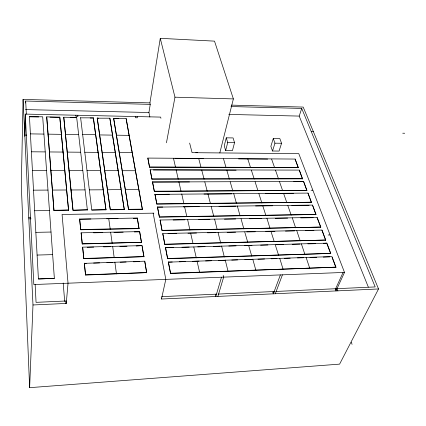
<?xml version="1.0" encoding="UTF-8"?>
<svg xmlns="http://www.w3.org/2000/svg" width="426" height="426" viewBox="0 0 426 426"><rect width="100%" height="100%" fill="white"/><g stroke="black" fill="none" stroke-linecap="round" stroke-linejoin="round"><path stroke-width="0.64" d="M149.888 117.049L148.935 112.517L150.245 104.37L149.925 102.89L23.068 99.418L21.3 185.523L29.628 387.671L339.607 364.129L378.538 288.956L303.2 107.086L231.409 105.121M160.937 118.306L160.666 117.097L25.267 114.099L24.777 135.085L26.758 135.117M24.836 136.352L25.331 115.366M25.635 103.001L25.677 101.026L150.245 104.37M29.437 116.745L42.685 116.777L54.363 278.37L38.42 278.961L29.442 116.495M30.384 133.881L43.91 134.083M31.38 151.794L45.204 151.912M32.419 170.533L46.551 170.56M33.505 190.161L47.968 190.087M34.644 210.748L49.453 210.561M35.837 232.351L51.008 232.042M29.628 387.671L32.988 304.973L23.068 99.418M37.099 255.062L52.643 254.62M38.42 278.961L54.363 278.37M46.711 116.862L53.948 210.503L68.57 210.071L59.784 117.139L46.711 116.862L53.948 210.503M48.021 134.147L61.371 134.35M49.4 151.949L63.048 152.066M50.848 170.57L64.8 170.597M52.361 190.065L66.632 189.991L59.784 117.139M87.389 210.087L76.675 117.501L63.762 117.225L72.984 210.263L87.415 209.837L72.984 210.263M65.428 134.408L78.618 134.611M67.191 152.103L80.663 152.22M69.033 170.602L82.804 170.629M76.675 117.501L70.199 117.613M70.966 189.969L85.046 189.9M80.583 117.832L93.363 117.858L105.973 209.853L91.766 210.029L80.605 117.587M65.833 303.552L66.057 300.985L36.061 302.348L35.14 284.44M32.988 304.973L66.259 303.434L68.032 283.199L62.074 214.438L153.839 213.154M82.623 134.669L95.674 134.616L105.973 209.853M84.758 152.252L98.055 152.37M79.625 219.177L137.305 218.021L139.046 228.629L80.748 229.779L79.625 219.177L90.876 219.001M80.748 229.779L79.646 218.927M86.989 170.64L100.579 170.666M81.121 232.82L82.261 244.007L141.485 242.293L139.643 231.6L81.121 232.82L82.261 244.007M95.557 134.222L93.363 117.858M82.644 247.16L83.821 258.704L143.956 256.638L142.055 245.61L82.644 247.16L83.821 258.704M89.322 189.879L103.214 189.804M97.219 118.183L109.849 118.21L124.301 209.624L110.286 209.8L97.219 118.183L98.544 118.215M84.316 263.359L144.739 261.181L146.704 272.597L85.557 275.058L84.316 263.359L86.308 263.295M99.604 134.925L112.464 135.122M91.766 210.029L106.005 209.603M85.557 275.058L84.343 263.108M102.096 152.407L115.233 152.519M109.849 118.21L121.176 189.469L107.432 189.783M104.705 170.672L118.119 170.698M113.651 118.534L126.133 118.556L142.39 209.395L128.561 209.571L113.651 118.534L118.891 118.646M116.378 135.18L129.078 135.372M108.752 218.719L110.212 229.199M110.286 209.8L97.24 117.938M119.221 152.551L132.188 152.668L126.133 118.556M110.664 232.452L112.176 243.262M122.193 170.709L135.436 170.73M114.2 257.783L112.677 246.377M125.303 189.692L138.833 189.623M116.452 273.934L114.876 262.134M128.561 209.571L113.678 118.29M149.925 102.89L160.272 38.329L214.512 41.136L233.373 98.917L219.821 152.913M139.046 228.629L137.305 218.021M147.838 158.078L149.563 167.232L298.291 167.487L295.106 159.058L147.838 158.078L149.563 167.232M150.149 169.756L151.922 179.165L302.551 178.755L299.281 170.096L150.149 169.756L151.922 179.165M141.443 242.532L139.643 231.6M152.481 182.014L303.568 181.439L306.928 190.331L154.35 191.455L152.481 182.014L189.522 181.929M142.055 245.61L136.139 246.01M154.35 191.455L152.529 181.769M154.931 194.384L307.971 193.09L311.427 202.238L156.848 204.107L154.931 194.384L169.298 194.283M166.454 142.79L174.969 97.181L160.272 38.329M144.739 261.181L146.656 272.842M156.848 204.107L154.973 194.139M157.45 207.121L312.498 205.076L316.055 214.48L159.425 217.143L157.45 207.121L162.743 207.063M159.425 217.143L157.492 206.882M160.091 220.008L162.082 230.578L320.815 227.079L317.157 217.398L160.091 220.008L162.082 230.578M173.52 158.488L175.544 167.317M162.764 233.539L164.819 244.428L325.72 240.046L321.95 230.083L162.764 233.539L164.819 244.428M176.172 170.054L178.249 179.133M178.899 181.95L181.039 191.295M165.474 247.74L326.886 243.139L330.762 253.401L167.647 258.726L165.474 247.74L173.382 247.522M167.647 258.726L165.528 247.495M168.323 262.139L331.966 256.585L335.965 267.161L170.565 273.481L168.323 262.139L172.242 262.011M378.538 288.956L161.481 299.02L165.81 279.381L153.142 213.165M183.91 203.82L181.753 193.958M184.591 206.807L186.865 216.717M170.565 273.481L168.376 261.894M198.75 158.658L201.024 167.402M201.727 170.112L204.065 179.101M189.911 230.003L187.626 219.55M190.635 233.171L193.047 243.699M204.794 181.891L207.196 191.146M193.798 246.968L196.285 257.831M207.947 194.016L210.423 203.537M226.265 137.832L224.241 145.804L225.647 150.548L232.447 150.612L234.55 142.662L233.086 137.933L226.265 137.832L227.697 142.577L225.647 150.548M197.057 261.202L199.629 272.406M211.19 206.493L213.74 216.296M223.501 158.818L226.02 167.482M226.797 170.166L229.385 179.074M217.159 229.444L214.592 219.102M230.184 181.833L232.846 190.997M220.679 242.985L218.037 232.34M247.794 158.978L250.536 167.562M236.403 203.261L233.736 193.601M224.31 256.953L221.589 245.983M251.388 170.219L254.21 179.042M221.499 277.209L215.79 296.501L215.375 294.776L216.424 294.728M240.072 215.891L237.325 205.95M217.888 296.405L223.65 277.124L223.208 275.393M255.089 181.78L257.991 190.848M228.059 271.362L225.248 260.052M243.848 228.89L241.015 218.666M273.274 138.525L270.867 146.342L272.512 151.006L279.073 151.07L281.565 143.269L279.85 138.62L273.274 138.525L274.951 143.184L272.512 151.006M244.748 231.994L247.735 242.287M258.891 193.66L261.878 202.994M271.628 159.138L274.6 167.636M248.662 245.482L251.745 256.095M262.805 205.886L265.877 215.487M275.521 170.272L278.572 179.011M368.336 287.108L299.206 116.085L301.725 108.433L230.993 106.532M279.515 181.721L282.651 190.704M269.993 228.352L266.905 218.234M255.877 270.334L252.778 259.157M295.106 159.058L298.211 167.716M283.625 193.489L286.852 202.728M270.973 231.419L274.232 241.606M299.281 170.096L302.471 178.984M287.848 205.593L291.171 215.098M275.244 244.764L278.604 255.254M306.842 190.56L303.568 181.439M307.971 193.09L311.342 202.467M295.612 227.825L292.284 217.814M280.388 274.914L273.295 293.839L272.784 292.151L274.291 292.087M283.104 269.328L279.728 258.284M275.297 293.743L282.438 274.829M312.498 205.076L315.746 214.124M300.192 240.935L296.762 230.631M304.904 254.434L301.368 243.826M321.95 230.083L325.624 240.275M309.761 268.348L306.118 257.426M326.886 243.139L323.52 243.459M189.639 143.088L192.073 152.678L298.764 153.621L344.501 272.411L335.976 290.931L335.368 289.297L343.042 272.555M161.71 296.634L216.738 294.132M218.064 294.073L274.419 291.512M275.744 291.453L375.189 286.932L301.725 108.433M335.368 289.297L337.275 289.206L337.882 290.841M344.501 272.411L33.814 284.536L25.267 114.099M85.583 274.813L146.704 272.597M170.618 273.236L335.965 267.161M167.7 258.481L330.762 253.401M93.603 263.06L99.578 262.869M106.878 262.634L112.847 262.443M120.148 262.208L126.117 262.022M133.413 261.788L139.387 261.596M179.426 261.777L185.305 261.585M192.488 261.351L199.022 261.138M205.561 260.925L211.445 260.733M218.639 260.499L224.523 260.307M231.733 260.073L237.628 259.881M244.838 259.647L251.388 259.434M257.959 259.221L264.53 259.008M271.101 258.79L277.017 258.598M284.264 258.364L290.197 258.172M297.454 257.932L303.392 257.741M310.006 257.528L316.63 257.309M323.254 257.096L329.884 256.878M83.847 258.454L143.956 256.638M87.192 247.288L93.715 247.117M103.507 246.862L110.685 246.675M119.823 246.436L127.001 246.249M181.939 247.293L189.187 247.096M197.76 246.862L205.018 246.665M213.602 246.436L220.199 246.255M228.805 246.02L236.084 245.823M244.689 245.594L251.984 245.392M260.627 245.163L267.933 244.961M276.549 244.732L283.705 244.535M292.167 244.306L299.979 244.093M307.822 243.88L315.671 243.667M82.287 243.757L141.485 242.293M164.873 244.189L325.72 240.046M328.19 235.003L330.081 234.955M168.036 233.666L176.678 233.48M187.978 233.23L196.492 233.043M207.558 232.804L216.019 232.617M227.117 232.378L235.605 232.191M246.713 231.952L255.238 231.765M265.728 231.536L274.93 231.334M285.473 231.105L294.696 230.903M305.288 230.674L313.903 230.487M80.775 229.529L139.089 228.384M162.13 230.333L320.815 227.079M93.582 232.809L102.783 232.617M113.955 232.383L123.162 232.191M134.339 231.957L139.6 231.845M173.148 220.029L184.948 219.832M198.75 219.603L209.927 219.417M224.438 219.177L235.663 218.991M249.572 218.756L261.521 218.554M275.287 218.325L287.646 218.123M300.708 217.904L313.142 217.697M28.755 217.297L30.4 217.276M28.83 218.842L31.023 218.81M159.473 216.898L316.055 214.48M106.766 218.751L118.034 218.57M133.285 218.33L137.263 218.266M183.271 206.818L199.219 206.631M219.007 206.402L235.951 206.2M255.595 205.971L272.688 205.769M291.831 205.545L309.095 205.343M53.964 210.252L68.57 210.071M110.318 209.549L124.339 209.379M128.599 209.326L142.428 209.15M156.896 203.862L311.427 202.238M204.006 194.043L231.691 193.851M265.398 193.617L293.461 193.42M311.055 190.246L312.86 190.236M154.393 191.21L306.928 190.331M151.965 178.925L302.551 178.755M293.764 181.689L303.482 181.668M153.365 170.006L236.1 170.187M149.606 166.987L298.291 167.487M174.846 158.499L203.309 158.685M238.603 158.919L267.656 159.111M195.811 152.609L197.691 152.63M227.697 142.577L234.55 142.662M274.951 143.184L281.565 143.269M311.262 131.597L313.366 131.634M402.74 133.216L404.7 133.247M30.097 116.761L38.702 116.942M49.964 117.182L59.768 117.39M90.147 118.034L93.337 118.103M25.48 109.583L148.935 112.517M228.751 114.413L299.206 116.085M174.969 97.181L233.373 98.917M317.066 217.627L320.725 227.308M327.019 243.97L330.667 253.63M332.104 257.437L335.864 267.384M351.306 342.254L352.068 344.346M137.145 116.575L137.38 117.794L135.505 117.752L135.271 116.532M161.262 297.843L161.481 299.02M132.305 153.312L142.39 209.395M142.124 246.505L143.908 256.883M121.245 190.358L124.301 209.624M77.788 115.265L77.937 116.506L75.977 116.463L75.833 115.217M63.762 117.225L73.006 210.013M66.69 190.651L68.549 210.322M66.057 300.985L66.259 303.434M63.186 282.992L64.688 301.427M25.677 101.026L26.353 114.131"/></g></svg>
